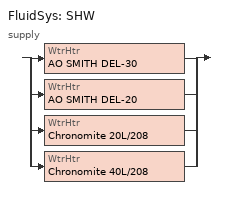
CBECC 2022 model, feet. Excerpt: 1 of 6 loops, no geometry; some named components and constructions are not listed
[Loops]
FluidSys 'SHW'
 supply: split
  | WtrHtr 'AO SMITH DEL-30'
  | WtrHtr 'AO SMITH DEL-20'
  | WtrHtr 'Chronomite 20L/208'
  | WtrHtr 'Chronomite 40L/208'
[ResIntWall]
Name | Area | Construction | IsPartySurface | Outside
IntWall : B4_L05 4 | 41.8022 | Interior Wall Cons | 1 | Storage 06_L05
IntWall : B4_L05 5 | 41.5441 | Interior Wall Cons | 1 | Storage 06_L05
IntWall : B4_L05 6 | 233.925 | Interior Wall Cons | 1 | C1.2_L05
IntWall : B4_L05 7 | 34.3091 | Interior Wall Cons | 1 | Corridor_L05
IntWall : B4_L05 8 | 276.306 | Interior Wall Cons | 1 | Corridor_L05
IntWall : B4_L05 9 | 19.7399 | Interior Wall Cons | 1 | Storage 05_L05
IntWall : B4_L05 10 | 33.6938 | Interior Wall Cons | 1 | Storage 05_L05
IntWall : B4_L05 11 | 40.8329 | Interior Wall Cons | 1 | Storage 05_L05
IntWall : B4_L05 12 | 42.0139 | Interior Wall Cons | 1 | Storage 05_L05
IntWall : C1_L05 | 326.491 | Interior Wall Cons | 1 | C1.1_L05
IntWall : C1_L05 2 | 97.0752 | Interior Wall Cons | 1 | Corridor_L05
IntWall : C1_L05 3 | 50.41 | Interior Wall Cons | 1 | Corridor_L05
IntWall : C1_L05 4 | 18.8566 | Interior Wall Cons | 1 | Corridor_L05
IntWall : C1.1_L05 | 172.588 | Interior Wall Cons | 1 | C1.2_L05
IntWall : C1.1_L05 2 | 87.0779 | Interior Wall Cons | 1 | Corridor_L05
IntWall : C1.1_L05 3 | 311.932 | Interior Wall Cons | 1 | Stair 6_L05
IntWall : C1.1_L05 4 | 72.3234 | Interior Wall Cons | 1 | Corridor_L05
IntWall : C1.2_L05 | 55.0746 | Interior Wall Cons | 1 | Corridor_L05
IntWall : C1.2_L05 2 | 94.8819 | Interior Wall Cons | 1 | Corridor_L05
IntWall : C1.2_L05 3 | 136.73 | Interior Wall Cons | 1 | Corridor_L05
IntWall : C1.3_L05 | 52.9772 | Interior Wall Cons | 1 | Corridor_L05
IntWall : Corridor_L05 | 1878.22 | Interior Wall Cons | 1 | Parking Lot_L05
IntWall : Corridor_L05 2 | 152.848 | Interior Wall Cons | 1 | Stair 5_L05
IntWall : Corridor_L05 3; IntWall : Corridor_L05 4 | 169.471 | Interior Wall Cons | 1 | Storage 02_L05
IntWall : Corridor_L05 5; IntWall : Corridor_L05 6 | 169.471 | Interior Wall Cons | 1 | Storage 03_L05
IntWall : Corridor_L05 7 | 66.597 | Interior Wall Cons | 1 | Parking Lot_L05
IntWall : Corridor_L05 8 | 269.835 | Interior Wall Cons | 1 | Parking Lot_L05
IntWall : Corridor_L05 9 | 97.727 | Interior Wall Cons | 1 | Parking_Elev 02_L05
IntWall : Corridor_L05 10 | 103.976 | Interior Wall Cons | 1 | Parking_Trash 01_L05
IntWall : Corridor_L05 11 | 104.042 | Interior Wall Cons | 1 | Stair 6_L05
IntWall : Corridor_L05 12 | 173.464 | Interior Wall Cons | 1 | Storage 01_L05
IntWall : Corridor_L05 13 | 172.012 | Interior Wall Cons | 1 | Storage 01_L05
IntWall : Corridor_L05 14 | 60.5728 | Interior Wall Cons | 1 | Storage 05_L05
IntWall : Corridor_L05 15 | 75.7077 | Interior Wall Cons | 1 | Storage 05_L05
IntWall : Corridor_L05 16 | 76.2899 | Interior Wall Cons | 1 | Storage 06_L05
IntWall : Corridor_L05 17 | 111.608 | Interior Wall Cons | 1 | IDF_L05
IntWall : Corridor_L05 18 | 111.605 | Interior Wall Cons | 1 | IDF_L05
IntWall : Corridor_L05 19 | 76.3784 | Interior Wall Cons | 1 | IDF_L05
IntWall : Corridor_L05 20 | 875.258 | Interior Wall Cons | 1 | Parking Lot_L05
IntWall : Corridor_L05 21 | 270.44 | Interior Wall Cons | 1 | Parking Lot_L05
IntWall : Corridor_L05 22 | 92.1924 | Interior Wall Cons | 1 | Parking_Elev 01_L05
IntWall : Corridor_L05 23 | 109.656 | Interior Wall Cons | 1 | Parking_Elev 03_L05
IntWall : Corridor_L05 24 | 90.7732 | Interior Wall Cons | 1 | Parking_Elev 03_L05
IntWall : Corridor_L05 25 | 169.882 | Interior Wall Cons | 1 | Parking_Stair 01_L05
IntWall : Corridor_L05 26 | 277.834 | Interior Wall Cons | 1 | Parking_Stair 01_L05
IntWall : Corridor_L05 27 | 115.895 | Interior Wall Cons | 1 | Parking_Vestibule 1_L05
IntWall : Corridor_L05 28 | 18.3571 | Interior Wall Cons | 1 | Stair 3_L05
IntWall : Corridor_L05 29 | 108.717 | Interior Wall Cons | 1 | Stair 4_L05
IntWall : Corridor_L05 30 | 36.0062 | Interior Wall Cons | 1 | Stair 4_L05
IntWall : ELEV 4_L05 | 89.4036 | Interior Wall Cons | 1 | Storage 04_L05
IntWall : Parking Lot_L05 | 100.585 | Interior Concrete Wall | 1 | Parking_Elev 01_L05
IntWall : Parking Lot_L05 2 | 92.1924 | Interior Concrete Wall | 1 | Parking_Elev 01_L05
IntWall : Parking Lot_L05 3 | 97.727 | Interior Concrete Wall | 1 | Parking_Elev 02_L05
IntWall : Parking Lot_L05 4; IntWall : Parking_Elec. 01_L05 | 106.583 | Interior Concrete Wall | 1 | Parking_Elev 02_L05
IntWall : Parking Lot_L05 5 | 289.016 | Interior Concrete Wall | 1 | Parking_Passageway_L05
IntWall : Parking Lot_L05 6 | 148.719 | Interior Concrete Wall | 1 | Parking_Passageway_L05
IntWall : Parking Lot_L05 7 | 169.882 | Interior Concrete Wall | 1 | Parking_Stair 01_L05
IntWall : Parking Lot_L05 8 | 177.249 | Interior Concrete Wall | 1 | Parking_Stair 01_L05
IntWall : Parking Lot_L05 9 | 101.76 | Interior Concrete Wall | 1 | Parking_Stair 02_L05
IntWall : Parking Lot_L05 10 | 216.649 | Interior Concrete Wall | 1 | Parking_Stair 02_L05
IntWall : Parking Lot_L05 11; IntWall : Parking Lot_L05 13 | 224.324 | Interior Concrete Wall | 1 | Parking_Trash 01_L05
IntWall : Parking Lot_L05 12 | 103.976 | Interior Concrete Wall | 1 | Parking_Trash 01_L05
IntWall : Parking Lot_L05 14 | 100.85 | Interior Concrete Wall | 1 | Parking_Trash 02_L05
IntWall : Parking Lot_L05 15 | 206.669 | Interior Concrete Wall | 1 | Parking_Trash 02_L05
IntWall : Parking Lot_L05 16 | 171.751 | Interior Concrete Wall | 1 | Parking_Vestibule 1_L05
ResidentialInteriorWall 1381 | 20000 | Interior Concrete Wall |  | Parking Lot_L05
IntWall : Parking_Elec. 01_L05 2 | 61.5421 | Interior Concrete Wall | 1 | Parking_Stair 02_L05
IntWall : Parking_Elec. 01_L05 3 | 61.5421 | Interior Concrete Wall | 1 | Storage 06_L05
IntWall : Parking_Elec. 02_L05 | 90.7732 | Interior Concrete Wall | 1 | Parking_Elev 03_L05
IntWall : Parking_Elec. 02_L05 2 | 90.7732 | Interior Concrete Wall | 1 | Parking_Trash 02_L05
IntWall : Parking_Elec. 02_L05 3 | 62.0945 | Interior Concrete Wall | 1 | Parking_Vestibule 1_L05
IntWall : Parking_Elev 01_L05 | 100.585 | Interior Concrete Wall | 1 | Parking_Stair 01_L05
IntWall : Parking_Elev 03_L05 | 109.656 | Interior Concrete Wall | 1 | Parking_Vestibule 1_L05
IntWall : Parking_Passageway_L05 | 108.713 | Interior Concrete Wall | 1 | Stair 1_L05
IntWall : Parking_Trash 02_L05 | 115.895 | Interior Concrete Wall | 1 | Parking_Vestibule 1_L05
[DwellUnit]
Name | DwellUnitTypeRef | Count
DwellingUnit 88 | Unit B4 | 2
DwellingUnit 89 | Unit C1
DwellingUnit 90 | Unit C1.1 | 2
DwellingUnit 91 | Unit C1.2
DwellingUnit 92 | Unit C1.3
[ResZn] CeilingHeight=10.0833; FloorHeight=10.0833; Bottom=42.3333
C1_L05; C1.1_L05; C1.2_L05; C1.3_L05
[ResExtWall]
Name | Orientation | Area | Construction
ExtWall (Front 1) : C1_L05 | Front | 36.8895 | Ext Wall Cons
ExtWall (Back 1) : C1_L05 | Back | 305.458 | Ext Wall Cons
ExtWall (Back 2) : C1_L05 | Back | 55.6998 | Ext Wall Cons
ExtWall (Right 1) : C1_L05 | Right | 190.783 | Ext Wall Cons
ExtWall (Right 2) : C1_L05 | Right | 251.64 | Ext Wall Cons
ExtWall (Front 1) : C1.1_L05 | Front | 42.0734 | Ext Wall Cons
ExtWall (Front 2) : C1.1_L05 | Front | 37.9911 | Ext Wall Cons
ExtWall (Left 1) : C1.1_L05 | Left | 54.3534 | Ext Wall Cons
ExtWall (Left 2) : C1.1_L05 | Left | 307.469 | Ext Wall Cons
ExtWall (Left 3) : C1.1_L05 | Left | 308.531 | Ext Wall Cons
ExtWall (Left 4) : C1.1_L05 | Left | 55.8255 | Ext Wall Cons
ExtWall (Back 1) : C1.1_L05 | Back | 248.186 | Ext Wall Cons
ExtWall (Back 2) : C1.1_L05 | Back | 192.897 | Ext Wall Cons
ExtWall (Back 3) : C1.1_L05 | Back | 191.448 | Ext Wall Cons
ExtWall (Back 4) : C1.1_L05 | Back | 249.126 | Ext Wall Cons
ExtWall (Right 1) : C1.1_L05 | Right | 189.235 | Ext Wall Cons
ExtWall (Right 2) : C1.1_L05 | Right | 75.271 | Ext Wall Cons
ExtWall (Front 1) : C1.2_L05 | Front | 49.7418 | Ext Wall Cons
ExtWall (Front 2) : C1.2_L05 | Front | 65.3366 | Ext Wall Cons
ExtWall (Back 1) : C1.2_L05 | Back | 49.7418 | Ext Wall Cons
ExtWall (Back 2) : C1.2_L05 | Back | 144.409 | Ext Wall Cons
ExtWall (Back 3) : C1.2_L05 | Back | 249.735 | Ext Wall Cons
ExtWall (Right 1) : C1.2_L05 | Right | 119.67 | Ext Wall Cons
ExtWall (Right 2) : C1.2_L05 | Right | 76.9086 | Ext Wall Cons
ExtWall (Right 3) : C1.2_L05 | Right | 114.509 | Ext Wall Cons
ExtWall (Right 4) : C1.2_L05 | Right | 53.3047 | Ext Wall Cons
ExtWall (Front 1) : C1.3_L05 | Front | 59.706 | Ext Wall Cons
ExtWall (Left 1) : C1.3_L05 | Left | 30.432 | Ext Wall Cons
ExtWall (Back 1) : C1.3_L05 | Back | 190.449 | Ext Wall Cons
ExtWall (Back 2) : C1.3_L05 | Back | 246.708 | Ext Wall Cons
ExtWall (Right 1) : C1.3_L05 | Right | 307.829 | Ext Wall Cons
ExtWall (Right 2) : C1.3_L05 | Right | 53.9333 | Ext Wall Cons
ExtWall (Front 1) : Corridor_L05 | Front | 184.226 | Ext Wall Cons
ExtWall (Right 1) : Corridor_L05 | Right | 120.828 | Ext Wall Cons
ExtWall (Front 1) : ELEV 4_L05 | Front | 97.1216 | Ext Wall Cons
ExtWall (Back 1) : ELEV 4_L05 | Back | 97.1216 | Ext Wall Cons
ExtWall (Right 1) : ELEV 4_L05 | Right | 89.4036 | Ext Wall Cons
ExtWall (Front 1) : Parking Lot_L05 | Front | 2619.66 | Ext Wall Cons (Concrete)
ExtWall (Right 1) : Parking Lot_L05 | Right | 986.939 | Ext Wall Cons (Concrete)
ExtWall (Right 1) : Parking_Elec. 01_L05 | Right | 106.583 | Ext Wall Cons (Concrete)
ExtWall (Front 1) : Parking_Elec. 02_L05 | Front | 62.0945 | Ext Wall Cons (Concrete)
ExtWall (Front 1) : Parking_Passageway_L05 | Front | 54.2542 | Ext Wall Cons (Concrete)
ExtWall (Front 2) : Parking_Passageway_L05 | Front | 106.404 | Ext Wall Cons (Concrete)
ExtWall (Front 3) : Parking_Passageway_L05 | Front | 19.644 | Ext Wall Cons (Concrete)
ExtWall (Left 1) : Parking_Passageway_L05 | Left | 116.564 | Ext Wall Cons (Concrete)
ExtWall (Right 1) : Parking_Passageway_L05 | Right | 265.283 | Ext Wall Cons (Concrete)
ExtWall (Back 1) : Parking_Stair 02_L05 | Back | 155.107 | Ext Wall Cons (Concrete)
ExtWall (Right 1) : Parking_Stair 02_L05 | Right | 101.76 | Ext Wall Cons (Concrete)
ExtWall (Front 1) : Parking_Trash 02_L05 | Front | 100.85 | Ext Wall Cons (Concrete)
ExtWall (Front 1) : Stair 1_L05 | Front | 108.713 | Ext Wall Cons
ExtWall (Left 1) : Stair 1_L05 | Left | 334.321 | Ext Wall Cons
ExtWall (Right 1) : Stair 1_L05 | Right | 334.321 | Ext Wall Cons
ExtWall (Front 1) : Stair 2_L05 | Front | 193.992 | Ext Wall Cons
ExtWall (Left 1) : Stair 2_L05 | Left | 103.367 | Ext Wall Cons
ExtWall (Back 1) : Stair 2_L05 | Back | 193.992 | Ext Wall Cons
ExtWall (Right 1) : Stair 2_L05 | Right | 103.367 | Ext Wall Cons
ExtWall (Front 1) : Stair 3_L05; ExtWall (Front 1) : Stair 3_L06 | Front | 242.318 | Ext Wall Cons
ExtWall (Left 1) : Stair 3_L05; ExtWall (Left 1) : Stair 3_L06 | Left | 127.52 | Ext Wall Cons
ExtWall (Right 1) : Stair 3_L05 | Right | 109.163 | Ext Wall Cons
ExtWall (Left 1) : Stair 4_L05; ExtWall (Left 1) : Stair 4_L06 | Left | 108.717 | Ext Wall Cons
ExtWall (Front 1) : Stair 5_L05 | Front | 54.5453 | Ext Wall Cons
ExtWall (Left 1) : Stair 5_L05; ExtWall (Left 1) : Stair 5_L06 | Left | 152.848 | Ext Wall Cons
ExtWall (Front 1) : Stair 6_L05 | Front | 42.4076 | Ext Wall Cons
ExtWall (Left 1) : Stair 6_L05; ExtWall (Left 1) : Stair 6_L06 | Left | 104.042 | Ext Wall Cons
ExtWall (Front 1) : Storage 04_L05 | Front | 108.991 | Ext Wall Cons
ExtWall (Left 1) : Storage 04_L05 | Left | 89.4036 | Ext Wall Cons
ExtWall (Back 1) : Storage 04_L05 | Back | 108.991 | Ext Wall Cons
ExtWall (Back 1) : Stair 3_L06 | Back | 242.318 | Ext Wall Cons
ExtWall (Right 1) : Stair 3_L06 | Right | 127.52 | Ext Wall Cons
ExtWall (Front 1) : Stair 4_L06 | Front | 233.488 | Ext Wall Cons
ExtWall (Back 1) : Stair 4_L06 | Back | 233.488 | Ext Wall Cons
ExtWall (Right 1) : Stair 4_L06 | Right | 108.717 | Ext Wall Cons
ExtWall (Front 1) : Stair 5_L06 | Front | 330.259 | Ext Wall Cons
ExtWall (Back 1) : Stair 5_L06 | Back | 330.259 | Ext Wall Cons
ExtWall (Right 1) : Stair 5_L06 | Right | 152.848 | Ext Wall Cons
ExtWall (Front 1) : Stair 6_L06 | Front | 311.932 | Ext Wall Cons
ExtWall (Back 1) : Stair 6_L06 | Back | 311.932 | Ext Wall Cons
ExtWall (Right 1) : Stair 6_L06 | Right | 104.042 | Ext Wall Cons
[ResCathedralCeiling] RoofRise=0; Orientation=Front; Construction=Roof Cons; RoofSolReflect=0.65
Name | Area
Roof (Front 1) : C1_L05 | 1418.89
Roof (Front 1) : C1.1_L05 | 1466.55
Roof (Front 2) : C1.1_L05 | 1500.32
Roof (Front 1) : C1.2_L05 | 1323.11
Roof (Front 1) : C1.3_L05 | 1454.41
Roof (Front 1) : Corridor_L05 | 2255.81
Roof (Front 2) : Corridor_L05 | 1049.09
Roof (Front 3) : Corridor_L05 | 1971.71
Roof (Front 4) : Corridor_L05 | 549.047
Roof (Front 1) : ELEV 4_L05 | 85.4009
Roof (Front 1) : IDF_L05 | 120.536
Roof (Front 1) : Parking Lot_L05 | 39744.5
Roof (Front 1) : Parking_Elec. 01_L05 | 64.5137
Roof (Front 1) : Parking_Elec. 02_L05 | 55.4374
Roof (Front 1) : Parking_Elev 01_L05 | 91.2055
Roof (Front 1) : Parking_Elev 02_L05 | 102.446
Roof (Front 1) : Parking_Elev 03_L05 | 97.9
Roof (Front 1) : Parking_Passageway_L05 | 691.89
Roof (Front 1) : Parking_Stair 01_L05 | 464.22
Roof (Front 1) : Parking_Stair 02_L05 | 216.833
Roof (Front 1) : Parking_Trash 01_L05 | 229.404
Roof (Front 1) : Parking_Trash 02_L05 | 204.994
Roof (Front 1) : Parking_Vestibule 1_L05 | 195.775
Roof (Front 1) : Stair 1_L05 | 357.47
Roof (Front 1) : Stair 2_L05 | 197.223
Roof (Front 1) : Storage 01_L05 | 145.313
Roof (Front 1) : Storage 02_L05; Roof (Front 1) : Storage 03_L05 | 141.239
Roof (Front 1) : Storage 04_L05 | 95.8382
Roof (Front 1) : Storage 05_L05 | 31.5717
Roof (Front 1) : Storage 06_L05 | 31.8922
Roof (Front 1) : Stair 3_L06 | 303.918
Roof (Front 1) : Stair 4_L06 | 249.662
Roof (Front 1) : Stair 5_L06 | 496.484
Roof (Front 1) : Stair 6_L06 | 319.199
[ResWin] SpecMethod=Overall Window Area
Name | WinType
Window (Back 1) : C1_L05; Window (Back 2) : C1_L05; Window (Back 4) : C1.1_L05; Window (Back 6) : C1.1_L05; Window (Back 1) : C1.3_L05 | ResidentialWindowType 4
Window (Back 3) : C1_L05; Window (Right 2) : C1_L05; Window (Right 3) : C1_L05; Window (Right 4) : C1_L05; Window (Left 4) : C1.1_L05; Window (Left 7) : C1.1_L05; Window (Back 1) : C1.1_L05; Window (Back 2) : C1.1_L05; Window (Back 7) : C1.1_L05; Window (Back 8) : C1.1_L05; Window (Back 1) : C1.2_L05; Window (Right 1) : C1.2_L05; Window (Back 3) : C1.3_L05; Window (Back 4) : C1.3_L05; Window (Right 1) : C1.3_L05; Window (Left 1) : Stair 3_L05; Window (Left 1) : Stair 5_L05; Window (Left 1) : Stair 6_L05; Window (Left 1) : Stair 3_L06; Window (Left 1) : Stair 5_L06; Window (Left 1) : Stair 6_L06 | ResidentialWindowType 1
Window (Back 4) : C1_L05; Window (Left 1) : C1.1_L05; Window (Left 8) : C1.1_L05; Window (Right 4) : C1.2_L05; Window (Right 4) : C1.3_L05 | ResidentialWindowType 5
Window (Right 1) : C1_L05; Window (Back 3) : C1.1_L05; Window (Back 5) : C1.1_L05; Window (Back 2) : C1.3_L05 | ResidentialWindowType 7
Window (Left 2) : C1.1_L05; Window (Left 3) : C1.1_L05; Window (Left 5) : C1.1_L05; Window (Left 6) : C1.1_L05; Window (Right 2) : C1.2_L05; Window (Right 3) : C1.2_L05; Window (Right 2) : C1.3_L05; Window (Right 3) : C1.3_L05 | ResidentialWindowType 8
Window (Back 2) : C1.2_L05; Window (Back 3) : C1.2_L05; Window (Back 4) : C1.2_L05; Window (Back 5) : C1.2_L05 | ResidentialWindowType 6
Window (Front 1) : Stair 1_L05; Window (Right 1) : Stair 1_L05; Window (Right 2) : Stair 1_L05; Window (Left 1) : Stair 4_L05; Window (Left 1) : Stair 4_L06 | ResidentialWindowType 19
[ResIntFlr] IsPartySurface=1
Name | Area | FloorZ | Construction | Outside
IntFloor : C1_L05 | 1418.89 | 42.3333 | Interior Floor Cons | C1_L04
IntFloor : C1.1_L05 | 1466.55 | 42.3333 | Interior Floor Cons | C1.1_L04
IntFloor : C1.1_L05 2 | 1500.32 | 42.3333 | Interior Floor Cons | C1.1_L04
IntFloor : C1.2_L05 | 1323.11 | 42.3333 | Interior Floor Cons | C1.2_L04
IntFloor : C1.3_L05 | 1454.41 | 42.3333 | Interior Floor Cons | C1.3_L04
IntFloor : Corridor_L05 | 2255.81 | 42.3333 | Interior Floor Cons | Corridor_L04
IntFloor : Corridor_L05 2 | 1049.09 | 42.3333 | Interior Floor Cons | Corridor_L04
IntFloor : Corridor_L05 3 | 1971.71 | 42.3333 | Interior Floor Cons | Corridor_L04
IntFloor : Corridor_L05 4 | 549.047 | 42.3333 | Interior Floor Cons | Corridor_L04
IntFloor : ELEV 4_L05 | 85.4009 | 42.3333 | Interior Floor Cons | ELEV 4_L04
IntFloor : IDF_L05 | 120.536 | 42.3333 | Interior Floor Cons | IDF_L04
IntFloor : Parking Lot_L05 | 39744.5 | 42.3333 | Interior Floor Cons(Concrete) | Parking Lot_L04
IntFloor : Parking_Elec. 01_L05 | 64.5137 | 42.3333 | Interior Floor Cons(Concrete) | Parking_Elec. 01_L04
IntFloor : Parking_Elec. 02_L05 | 55.4374 | 42.3333 | Interior Floor Cons(Concrete) | Parking_Elec. 02_L04
IntFloor : Parking_Elev 01_L05 | 91.2055 | 42.3333 | Interior Floor Cons(Concrete) | Parking_Elev 01_L04
IntFloor : Parking_Elev 02_L05 | 102.446 | 42.3333 | Interior Floor Cons(Concrete) | Parking_Elev 02_L04
IntFloor : Parking_Elev 03_L05 | 97.9 | 42.3333 | Interior Floor Cons(Concrete) | Parking_Elev 03_L04
IntFloor : Parking_Passageway_L05 | 691.89 | 42.3333 | Interior Floor Cons(Concrete) | Parking_Passageway_L04
IntFloor : Parking_Stair 01_L05 | 464.22 | 42.3333 | Interior Floor Cons(Concrete) | Parking_Stair 01_L04
IntFloor : Parking_Stair 02_L05 | 216.833 | 42.3333 | Interior Floor Cons(Concrete) | Parking_Stair 02_L04
IntFloor : Parking_Trash 01_L05 | 229.404 | 42.3333 | Interior Floor Cons(Concrete) | Parking_Trash 01_L04
IntFloor : Parking_Trash 02_L05 | 204.994 | 42.3333 | Interior Floor Cons(Concrete) | Parking_Trash 02_L04
IntFloor : Parking_Vestibule 1_L05 | 195.775 | 42.3333 | Interior Floor Cons(Concrete) | Parking_Vestibule 1_L04
IntFloor : Stair 1_L05 | 357.47 | 42.3333 | Interior Floor Cons | Stair 1_L04
IntFloor : Stair 2_L05 | 197.223 | 42.3333 | Interior Floor Cons | Stair 2_L04
IntFloor : Stair 3_L05 | 303.918 | 42.3333 | Interior Floor Cons | Stair 3_L04
IntFloor : Stair 4_L05 | 249.662 | 42.3333 | Interior Floor Cons | Stair 4_L04
IntFloor : Stair 5_L05 | 496.484 | 42.3333 | Interior Floor Cons | Stair 5_L04
IntFloor : Stair 6_L05 | 319.199 | 42.3333 | Interior Floor Cons | Stair 6_L04
IntFloor : Storage 01_L05 | 145.313 | 42.3333 | Interior Floor Cons | Storage 03_L04
IntFloor : Storage 02_L05 | 141.239 | 42.3333 | Interior Floor Cons | Storage 02_L04
IntFloor : Storage 03_L05 | 141.239 | 42.3333 | Interior Floor Cons | Storage 09_L04
IntFloor : Storage 04_L05 | 95.8382 | 42.3333 | Interior Floor Cons | Storage 07_L04
IntFloor : Storage 05_L05 | 31.5717 | 42.3333 | Interior Floor Cons | Storage 06_L04
IntFloor : Storage 06_L05 | 31.8922 | 42.3333 | Interior Floor Cons | Storage 14_L04
IntFloor : Stair 3_L06 | 303.918 | 52.4167 | Interior Floor Cons | Stair 3_L05
IntFloor : Stair 4_L06 | 249.662 | 52.4167 | Interior Floor Cons | Stair 4_L05
IntFloor : Stair 5_L06 | 496.484 | 52.4167 | Interior Floor Cons | Stair 5_L05
IntFloor : Stair 6_L06 | 319.199 | 52.4167 | Interior Floor Cons | Stair 6_L05
[ResOtherZn] ozDHWSys=ResidentialDHWSystem 1; CeilingHeight=10.0833; FloorHeight=10.0833
Name | Type | SpcFunc | VentSpcFunc | Area | Bottom | IAQOption | CentralVentSysRef | CentralSupplyCFM | CentralExhaustCFM | ozHVACSystem
Corridor_L05 | Unconditioned | Corridor Area | Residential - Common corridors | 5825.66 | 42.3333 | Central Supply / Central Exhaust | EF-SF_Corridor | 1300 | 1100
ELEV 4_L05 | Unconditioned | Unoccupied-Include in Gross Floor Area | NA | 85.4009 | 42.3333 | Individual IAQ Fans
IDF_L05 |  | Electrical, Mechanical, Telephone Rooms | General - Unoccupied | 120.536 | 42.3333 | Individual IAQ Fans |  |  |  | MS-1_IDF 01_L05
Parking Lot_L05 | Unconditioned | Unoccupied-Include in Gross Floor Area | NA | 39744.5 | 42.3333 | Individual IAQ Fans
Parking_Elec. 01_L05 | Unconditioned | Unoccupied-Include in Gross Floor Area | NA | 64.5137 | 42.3333 | Individual IAQ Fans
Parking_Elec. 02_L05 | Unconditioned | Unoccupied-Include in Gross Floor Area | NA | 55.4374 | 42.3333 | Individual IAQ Fans
Parking_Elev 01_L05 | Unconditioned | Unoccupied-Include in Gross Floor Area | NA | 91.2055 | 42.3333 | Individual IAQ Fans
Parking_Elev 02_L05 | Unconditioned | Unoccupied-Include in Gross Floor Area | NA | 102.446 | 42.3333 | Individual IAQ Fans
Parking_Elev 03_L05 | Unconditioned | Unoccupied-Include in Gross Floor Area | NA | 97.9 | 42.3333 | Individual IAQ Fans
Parking_Passageway_L05 | Unconditioned | Unoccupied-Include in Gross Floor Area | NA | 691.89 | 42.3333 | Individual IAQ Fans
Parking_Stair 01_L05 | Unconditioned | Unoccupied-Include in Gross Floor Area | NA | 464.22 | 42.3333 | Individual IAQ Fans
Parking_Stair 02_L05 | Unconditioned | Unoccupied-Include in Gross Floor Area | NA | 216.833 | 42.3333 | Individual IAQ Fans
Parking_Trash 01_L05 | Unconditioned | Unoccupied-Include in Gross Floor Area | NA | 229.404 | 42.3333 | Individual IAQ Fans
Parking_Trash 02_L05 | Unconditioned | Unoccupied-Include in Gross Floor Area | NA | 204.994 | 42.3333 | Individual IAQ Fans
Parking_Vestibule 1_L05 | Unconditioned | Unoccupied-Include in Gross Floor Area | NA | 195.775 | 42.3333 | Individual IAQ Fans
Stair 1_L05 | Unconditioned | Stairwell | General - Unoccupied | 357.47 | 42.3333 | Individual IAQ Fans
Stair 2_L05 | Unconditioned | Stairwell | General - Unoccupied | 197.223 | 42.3333 | Individual IAQ Fans
Stair 3_L05 | Unconditioned | Stairwell | General - Unoccupied | 303.918 | 42.3333 | Individual IAQ Fans
Stair 4_L05 | Unconditioned | Stairwell | General - Unoccupied | 249.662 | 42.3333 | Individual IAQ Fans
Stair 5_L05 | Unconditioned | Stairwell | General - Unoccupied | 496.484 | 42.3333 | Individual IAQ Fans
Stair 6_L05 | Unconditioned | Stairwell | General - Unoccupied | 319.199 | 42.3333 | Individual IAQ Fans
Storage 01_L05 | Unconditioned | Storage | General - Unoccupied | 145.313 | 42.3333 | Individual IAQ Fans
Storage 02_L05 | Unconditioned | Storage | General - Unoccupied | 141.239 | 42.3333 | Individual IAQ Fans
Storage 03_L05 |  | Storage | General - Unoccupied | 141.239 | 42.3333 | Individual IAQ Fans |  |  |  | MS-1_IDF 04_L05
Storage 04_L05 | Unconditioned | Storage | General - Unoccupied | 95.8382 | 42.3333 | Individual IAQ Fans
Storage 05_L05 | Unconditioned | Storage | General - Unoccupied | 31.5717 | 42.3333 | Individual IAQ Fans
Storage 06_L05 | Unconditioned | Storage | General - Unoccupied | 31.8922 | 42.3333 | Individual IAQ Fans
Stair 3_L06 | Unconditioned | Stairwell | General - Unoccupied | 303.918 | 52.4167 | Individual IAQ Fans
Stair 4_L06 | Unconditioned | Stairwell | General - Unoccupied | 249.662 | 52.4167 | Individual IAQ Fans
Stair 5_L06 | Unconditioned | Stairwell | General - Unoccupied | 496.484 | 52.4167 | Individual IAQ Fans
Stair 6_L06 | Unconditioned | Stairwell | General - Unoccupied | 319.199 | 52.4167 | Individual IAQ Fans
[ResZnGrp]
L06: Z=52.4167; FlrToFlrHgt=10.0833; FlrToCeilingHgt=10.0833
[ResWinType] SpecMethod=Overall Window Area; NFRCUfactor=0.3
Name | Area
ResidentialWindowType 13 | 7.53474
ResidentialWindowType 8 | 9.68752
ResidentialWindowType 6 | 12.9167
ResidentialWindowType 19 | 13.9931
ResidentialWindowType 4 | 19.375
ResidentialWindowType 9 | 22.6042
ResidentialWindowType 5 | 23.6806
ResidentialWindowType 7 | 32.2917
ResidentialWindowType 1 | 38.7501
ResidentialWindowType 2 | 39.8265
ResidentialWindowType 3 | 48.4376
ResidentialWindowType 10 | 54.8959
ResidentialWindowType 11 | 63.5071
ResidentialWindowType 14 | 65.6599
ResidentialWindowType 15 | 77.5002
ResidentialWindowType 17 | 82.8821
ResidentialWindowType 18 | 127.014
ResidentialWindowType 16 | 192.674
ResidentialWindowType 12 | 198.056
[DwellUnitType] DryerFuel=Electricity; CookFuel=Gas; IAQOption=Individual IAQ Fans; IAQFanCnt=1; HVACSysType=Heat Pump Heating and Cooling System; HVACFanRef=ResidentialFanSystem 1; HVACDistRef=ResidentialDistributionSystem 1; DHWSysRef=ResidentialDHWSystem 1
Name | NumBedrooms | CondFlrArea | IAQFanRef | HVACHtPumpRef
Unit A1 | 1 | 660 | IAQ Fan_50 CFM | HP-1
Unit A2 | 1 | 759 | IAQ Fan_50 CFM | HP-1
Unit A2.1 | 1 | 763 | IAQ Fan_50 CFM | HP-1
Unit A3; Unit A3.1; Unit A3B; Unit A3B.1 | 1 | 778 | IAQ Fan_50 CFM | HP-1
Unit A4 | 1 | 810 | IAQ Fan_50 CFM | HP-1
Unit A5 | 1 | 740 | IAQ Fan_50 CFM | HP-1
Unit A6 | 1 | 745 | IAQ Fan_50 CFM | HP-1
Unit A7 | 1 | 799 | IAQ Fan_50 CFM | HP-1
Unit B1 | 2 | 1122 | IAQ Fan_60 CFM | HP-2
Unit B2; Unit B2B | 2 | 1116 | IAQ Fan_60 CFM | HP-2
Unit B2.1 | 2 | 1027 | IAQ Fan_60 CFM | HP-2
Unit B2.2 | 2 | 1284 | IAQ Fan_70 CFM | HP-2
Unit B2.3 | 2 | 1116 | IAQ Fan_60 CFM | HP-1
Unit B3 | 2 | 1237 | IAQ Fan_70 CFM | HP-2
Unit B4 | 2 | 1057 | IAQ Fan_70 CFM | HP-2
Unit C1 | 3 | 1431 | IAQ Fan_80 CFM | HP-3
Unit C1.1 | 3 | 1504 | IAQ Fan_80 CFM | HP-3
Unit C1.2 | 3 | 1323 | IAQ Fan_80 CFM | HP-3
Unit C1.3 | 3 | 1476 | IAQ Fan_80 CFM | HP-3
